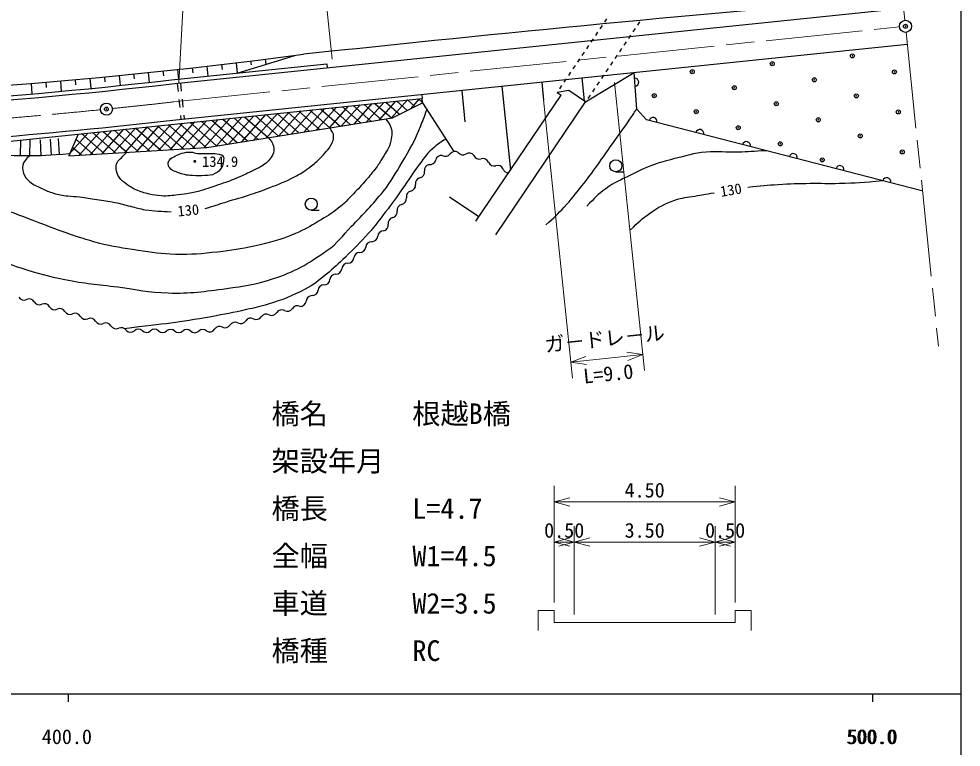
# Model space of a CAD drawing. Units: millimetres, scale not verified, with parts at other scales. Extents: x 40000 to 680000, y 20000 to 380000.
# Drawn here: x 461870 to 579000, y 198357 to 288912 of the extents above; entities that cross this region are included whole.
import ezdxf
from ezdxf.enums import TextEntityAlignment as Align

# ---------------------------------------------------------------- set-up
doc = ezdxf.new("R2010")
doc.units = ezdxf.units.MM
doc.header["$LTSCALE"] = 1000
doc.header["$PDMODE"] = 32
doc.header["$PDSIZE"] = 500
doc.linetypes.add('CHAIN', pattern=[18.5, 12, -1.5, 3.5, -1.5])
for name, color, linetype, lineweight in [('M-BGD', 7, 'Continuous', 25), ('M-BMK', 2, 'CHAIN', 13), ('M-BMK-SRVR', 3, 'Continuous', 25), ('M-STR-HTXT', 7, 'Continuous', 13), ('M-STR-STR1', 1, 'Continuous', 25), ('M-TTL-BAND', 7, 'Continuous', 25)]:
    doc.layers.add(name, color=color, linetype=linetype, lineweight=lineweight)
doc.styles.add('@ＭＳ ゴシック', font='')
doc.styles.add('ＭＳ ゴシック', font='')
doc.styles.get('@ＭＳ ゴシック').set_extended_font_data('@MS Gothic')
doc.styles.get('ＭＳ ゴシック').set_extended_font_data('MS Gothic')

msp = doc.modelspace()

# ---------------------------------------------------------------- linework, layer by layer
at = {"layer": 'M-BGD'}
for p, q in [((480906, 280825), (571845, 290221)), ((481391, 276351), (572307, 285745)), ((488869, 283457), (489023, 282166)), ((489023, 282166), (496161, 284364)), ((490685, 283676), (490744, 283195)), ((492501, 283899), (492580, 283261)), ((479780, 282434), (479845, 281825)), ((480853, 281322), (500153, 283316)), ((481599, 282629), (481732, 281413)), ((483418, 282829), (483486, 282215)), ((485235, 283034), (485377, 281789)), ((487052, 283243), (487126, 282611)), ((500153, 283316), (500204, 282819)), ((467036, 281196), (467150, 279904)), ((468858, 281359), (468916, 280718)), ((470679, 281526), (470798, 280255)), ((472501, 281698), (472561, 281068)), ((474321, 281875), (474444, 280625)), ((476141, 282057), (476204, 281437)), ((477961, 282243), (478089, 281014)), ((531842, 281564), (532135, 278726)), ((532324, 278600), (538341, 282235)), ((538666, 277680), (538341, 282235)), ((463391, 280884), (463500, 279572)), ((465214, 281037), (465269, 280387)), ((481556, 280892), (481659, 279897)), ((481954, 280933), (482057, 279938)), ((516922, 280022), (517325, 276119)), ((521895, 280536), (522973, 270101)), ((526869, 281050), (527100, 278807)), ((457722, 273403), (512000, 279011)), ((481762, 278902), (481865, 277908)), ((482160, 278944), (482263, 277949)), ((510176, 278822), (508204, 276596)), ((510187, 278824), (511107, 278009)), ((511646, 278974), (510539, 277725)), ((511538, 278963), (512039, 278519)), ((511948, 279508), (512000, 279011)), ((512043, 278478), (512000, 279011)), ((518693, 263753), (529263, 279427)), ((528781, 279783), (528767, 279762)), ((528767, 279762), (529263, 279427)), ((498414, 277607), (495759, 274609)), ((499884, 277759), (497315, 274858)), ((501354, 277911), (498871, 275106)), ((499381, 277707), (501792, 275572)), ((502825, 278063), (500426, 275354)), ((500732, 277847), (503070, 275776)), ((504295, 278215), (501982, 275603)), ((502082, 277986), (504348, 275980)), ((503433, 278126), (505626, 276184)), ((505765, 278367), (503537, 275851)), ((504784, 278265), (506904, 276388)), ((507235, 278519), (505093, 276099)), ((506135, 278405), (508182, 276592)), ((508706, 278671), (506649, 276348)), ((507486, 278544), (509181, 277044)), ((508326, 276615), (512043, 278478)), ((508836, 278684), (510144, 277526)), ((512043, 278478), (515944, 272406)), ((521180, 262076), (532324, 278600)), ((539881, 276358), (538666, 277680)), ((481968, 276913), (482019, 276416)), ((482365, 276954), (482417, 276457)), ((488122, 276544), (484905, 272911)), ((485251, 272932), (508326, 276615)), ((489593, 276696), (486426, 273119)), ((487224, 276451), (490289, 273736)), ((491063, 276848), (487981, 273368)), ((488574, 276590), (491568, 273940)), ((492533, 276999), (489537, 273616)), ((489925, 276730), (492846, 274144)), ((494003, 277151), (491093, 273864)), ((491276, 276870), (494124, 274348)), ((492627, 277009), (495402, 274552)), ((495474, 277303), (492648, 274113)), ((493978, 277149), (496680, 274756)), ((496944, 277455), (494204, 274361)), ((495328, 277288), (497958, 274960)), ((496679, 277428), (499236, 275164)), ((498030, 277567), (500514, 275368)), ((476361, 275328), (473613, 272225)), ((477831, 275480), (475024, 272311)), ((476417, 275334), (479523, 272584)), ((479301, 275632), (476436, 272396)), ((477768, 275474), (480935, 272670)), ((480771, 275784), (477847, 272482)), ((479119, 275613), (482347, 272755)), ((482242, 275936), (479259, 272568)), ((480470, 275753), (483758, 272841)), ((483712, 276088), (480671, 272654)), ((481820, 275893), (485170, 272927)), ((485182, 276240), (482082, 272739)), ((483171, 276032), (486455, 273124)), ((486652, 276392), (483494, 272825)), ((484522, 276172), (487733, 273328)), ((485873, 276311), (489011, 273532)), ((574109, 267547), (539881, 276358)), ((469230, 274592), (468083, 271889)), ((470480, 274721), (468185, 272129)), ((471950, 274873), (469378, 271968)), ((469663, 274636), (472465, 272155)), ((473420, 275025), (470789, 272053)), ((471014, 274776), (473877, 272241)), ((474890, 275177), (472201, 272139)), ((472365, 274916), (475288, 272327)), ((473716, 275055), (476700, 272412)), ((475066, 275195), (478112, 272498)), ((462061, 271881), (462099, 273855)), ((463254, 271868), (463259, 273868)), ((464633, 271886), (464567, 273885)), ((465930, 271954), (465796, 273949)), ((466936, 272028), (466779, 274022)), ((468083, 271889), (485251, 272932)), ((468538, 272961), (469642, 271984)), ((468950, 273932), (471054, 272070)), ((468126, 271991), (468230, 271898)), ((536069, 269895), (537069, 269895)), ((519058, 264294), (515414, 266752)), ((498219, 265122), (499219, 265122))]:
    msp.add_line(p, q, dxfattribs=at)
for centre in [(536069, 270645), (498219, 265872)]:
    msp.add_circle(centre, 750, dxfattribs=at)
for centre, radius, start, end in [((883219, -3345258), 3650228, 94.89577, 96.06939), ((404146, 994787), 716358, 262.92316, 277.46939), ((402244, 974126), 697250, 265.54938, 276.47332), ((538427, 281032), 500, 274.08089, 94.08089), ((402244, 974126), 697750, 265.54811, 276.47311), ((540698, 276147), 500, 345.56562, 165.56562), ((402244, 974126), 702250, 274.47172, 276.47127), ((546508, 274652), 500, 345.56562, 165.56562), ((552319, 273156), 500, 345.56562, 165.56562), ((514392, 271220), 725, 81.00352, 168.20916), ((514902, 272544), 725, 236.87527, 324.08091), ((516076, 271693), 725, 56.87527, 144.08091), ((517063, 272721), 725, 215.46127, 302.66691), ((517845, 271500), 725, 35.46127, 122.66691), ((519111, 272185), 725, 201.39047, 288.59611), ((558130, 271660), 500, 345.56562, 165.56562), ((513010, 270091), 725, 102.02606, 189.23169), ((512973, 271517), 725, 261.00352, 348.20916), ((519573, 270811), 725, 21.39047, 108.59611), ((520923, 271340), 725, 201.39047, 288.59611), ((521386, 269965), 725, 21.39047, 108.59611), ((563940, 270165), 500, 345.56562, 165.56562), ((511579, 269859), 725, 282.02606, 9.23169), ((522736, 270494), 725, 201.39047, 271.12247), ((510450, 268208), 725, 282.02606, 9.23169), ((511881, 268441), 725, 102.02606, 189.23169), ((569751, 268669), 500, 345.56562, 165.56562), ((510752, 266790), 725, 102.02606, 189.23169), ((509321, 266557), 725, 282.02606, 9.23169), ((508192, 264906), 725, 282.02606, 9.23169), ((509623, 265139), 725, 102.02606, 189.23169), ((508494, 263488), 725, 102.02606, 189.23169), ((507195, 261822), 725, 88.53484, 175.74048), ((507063, 263256), 725, 282.02606, 9.23169), ((505712, 260480), 725, 88.53484, 175.74048), ((505749, 261929), 725, 268.53484, 355.74048), ((504266, 260588), 725, 268.53484, 355.74048), ((502783, 259246), 725, 268.53484, 355.74048), ((504229, 259138), 725, 88.53484, 175.74048), ((501300, 257904), 725, 268.53484, 355.74048), ((502746, 257796), 725, 88.53484, 175.74048), ((501263, 256454), 725, 88.53484, 175.74048), ((499780, 255113), 725, 88.53484, 175.74048), ((499817, 256562), 725, 268.53484, 355.74048), ((462504, 254669), 725, 209.04771, 296.25334), ((498297, 253771), 725, 88.53484, 175.74048), ((498334, 255220), 725, 268.53484, 355.74048), ((463145, 253369), 725, 29.04771, 116.25334), ((464413, 254073), 725, 209.04771, 296.25334), ((465054, 252772), 725, 29.04771, 116.25334), ((466322, 253476), 725, 209.04771, 296.25334), ((496483, 252518), 725, 61.24593, 148.45156), ((496851, 253878), 725, 268.53484, 355.74048), ((466963, 252176), 725, 29.04771, 116.25334), ((468231, 252880), 725, 209.04771, 296.25334), ((468872, 251579), 725, 29.04771, 116.25334), ((470140, 252283), 725, 209.04771, 296.25334), ((491381, 252252), 725, 241.24593, 328.45156), ((492617, 251493), 725, 61.24593, 148.45156), ((493315, 252764), 725, 241.24593, 328.45156), ((494550, 252006), 725, 61.24593, 148.45156), ((495248, 253277), 725, 241.24593, 328.45156), ((470781, 250983), 725, 29.04771, 116.25334), ((472049, 251687), 725, 209.04771, 296.25334), ((472690, 250387), 725, 29.04771, 116.25334), ((473958, 251091), 725, 209.04771, 296.25334), ((486817, 249955), 725, 61.24593, 148.45156), ((487515, 251227), 725, 241.24593, 328.45156), ((488751, 250468), 725, 61.24593, 148.45156), ((489448, 251739), 725, 241.24593, 328.45156), ((490684, 250980), 725, 61.24593, 148.45156), ((474599, 249790), 725, 29.04771, 116.25334), ((475736, 250664), 725, 226.03205, 313.23769), ((476730, 249608), 725, 46.03205, 133.23769), ((477736, 250651), 725, 226.03205, 313.23769), ((478730, 249595), 725, 46.03205, 133.23769), ((479736, 250639), 725, 226.03205, 313.23769), ((480730, 249582), 725, 46.03205, 133.23769), ((481736, 250626), 725, 226.03205, 313.23769), ((482730, 249569), 725, 46.03205, 133.23769), ((483736, 250613), 725, 226.03205, 313.23769), ((484730, 249557), 725, 46.03205, 133.23769), ((485582, 250714), 725, 241.24593, 328.45156)]:
    msp.add_arc(centre, radius, start, end, dxfattribs=at)
for points, knots in [([(439383, 265386), (441959, 264472), (442665, 264237), (444794, 263574), (447672, 262679), (449356, 262425), (452237, 261537), (454266, 260913), (455389, 260518), (457385, 259797), (459297, 259106), (460301, 258533), (462236, 257908), (464287, 257247), (465457, 256926), (467569, 256501), (470118, 255988), (471583, 255912), (474161, 255575), (476602, 255256), (477959, 254906), (480420, 254834), (483262, 254752), (484860, 255016), (487679, 255390), (489948, 255691), (491240, 255873), (493419, 256575), (496246, 257485), (497714, 258408), (500159, 260093), (501532, 261039), (502034, 261897), (503196, 263093), (504816, 264760), (505751, 265679), (507195, 267500), (508215, 268786), (508647, 269611), (509491, 271018), (510527, 272743), (511077, 273742), (511825, 275610), (512140, 276399), (512258, 276679), (512574, 277650)], [0, 0, 0, 0, 1, 1, 1, 2, 2, 2, 3, 3, 3, 4, 4, 4, 5, 5, 5, 6, 6, 6, 7, 7, 7, 8, 8, 8, 9, 9, 9, 10, 10, 10, 11, 11, 11, 12, 12, 12, 13, 13, 13, 14, 14, 14, 15, 15, 15, 15]), ([(527375, 263284), (528481, 264296), (528799, 264593), (529645, 265498), (530563, 266480), (531024, 267079), (531859, 268133), (532656, 269138), (533070, 269727), (533821, 270767), (534549, 271774), (534925, 272361), (535643, 273374), (536492, 274571), (537005, 275215), (537829, 276429), (538160, 276915), (538268, 277072), (538666, 277680)], [0, 0, 0, 0, 1, 1, 1, 2, 2, 2, 3, 3, 3, 4, 4, 4, 5, 5, 5, 6, 6, 6, 6]), ([(507434, 276473), (507728, 276166), (507837, 275992), (508007, 275633), (508324, 274959), (508255, 274459), (508110, 273728), (507930, 272824), (507524, 272412), (507061, 271616), (506778, 271129), (506612, 270859), (506279, 270405), (505813, 269770), (505520, 269438), (505009, 268839), (504431, 268162), (504093, 267794), (503473, 267156), (502761, 266425), (502378, 265992), (501582, 265354), (500691, 264639), (500109, 264348), (499131, 263759), (498043, 263104), (497439, 262709), (496266, 262223), (494327, 261420), (493176, 261108), (491126, 260657), (489368, 260271), (488368, 260106), (486577, 259919), (484543, 259706), (483394, 259561), (481349, 259624), (479517, 259680), (478496, 259853), (476683, 260126), (474756, 260416), (473667, 260558), (471779, 261041), (470175, 261452), (469297, 261767), (467733, 262312), (465661, 263033), (464531, 263524), (462475, 264290), (460724, 264943), (459747, 265321), (457986, 265945), (456376, 266514), (455469, 266820), (453850, 267362), (452644, 267767), (452262, 267893), (450758, 268385)], [0, 0, 0, 0, 1, 1, 1, 2, 2, 2, 3, 3, 3, 4, 4, 4, 5, 5, 5, 6, 6, 6, 7, 7, 7, 8, 8, 8, 9, 9, 9, 10, 10, 10, 11, 11, 11, 12, 12, 12, 13, 13, 13, 14, 14, 14, 15, 15, 15, 16, 16, 16, 17, 17, 17, 18, 18, 18, 19, 19, 19, 19]), ([(485046, 265314), (486280, 265720), (486598, 265822), (487596, 266137), (488820, 266523), (489518, 266696), (490738, 267094), (491657, 267394), (492167, 267578), (493068, 267927), (494284, 268397), (494971, 268658), (496127, 269258), (496840, 269628), (497230, 269863), (497875, 270340), (498445, 270762), (498743, 271029), (499248, 271526), (499920, 272187), (500304, 272579), (500767, 273399), (500933, 273692), (500988, 273894), (500996, 274231), (501008, 274713), (500797, 274956), (500514, 275368)], [0, 0, 0, 0, 1, 1, 1, 2, 2, 2, 3, 3, 3, 4, 4, 4, 5, 5, 5, 6, 6, 6, 7, 7, 7, 8, 8, 8, 9, 9, 9, 9]), ([(492846, 274144), (493196, 273776), (493415, 273564), (493512, 273085), (493597, 272659), (493593, 272368), (493401, 271978), (493099, 271369), (492778, 271087), (492220, 270699), (491781, 270393), (491481, 270310), (491002, 270072), (490281, 269712), (489885, 269494), (489145, 269174), (488308, 268812), (487816, 268666), (486956, 268362), (486101, 268060), (485626, 267875), (484755, 267624), (484133, 267446), (483778, 267366), (483143, 267243), (482580, 267134), (482263, 267077), (481692, 267022), (480859, 266940), (480387, 266844), (479552, 266899), (478965, 266937), (478635, 266990), (478064, 267132), (477414, 267294), (477038, 267372), (476428, 267649), (475937, 267871), (475680, 268041), (475247, 268362), (474860, 268650), (474625, 268815), (474349, 269211), (474100, 269570), (474029, 269834), (473980, 270269), (473946, 270576), (473943, 270777), (474079, 271056), (474218, 271340), (474415, 271417), (474632, 271646), (474887, 271914), (474969, 271998), (475288, 272327)], [0, 0, 0, 0, 1, 1, 1, 2, 2, 2, 3, 3, 3, 4, 4, 4, 5, 5, 5, 6, 6, 6, 7, 7, 7, 8, 8, 8, 9, 9, 9, 10, 10, 10, 11, 11, 11, 12, 12, 12, 13, 13, 13, 14, 14, 14, 15, 15, 15, 16, 16, 16, 17, 17, 17, 18, 18, 18, 18]), ([(514940, 273968), (514270, 273563), (514054, 273399), (513536, 272970), (512663, 272246), (512310, 271688), (511622, 270787), (510763, 269662), (510392, 268952), (509573, 267798), (508763, 266658), (508308, 266020), (507457, 264910), (506651, 263858), (506224, 263246), (505342, 262257), (504267, 261052), (503616, 260421), (502453, 259301), (501558, 258438), (501072, 257932), (500103, 257152), (499119, 256361), (498569, 255890), (497450, 255305), (495729, 254406), (494704, 253995), (492849, 253424), (491815, 253107), (491217, 252991), (490162, 252753), (488453, 252368), (487486, 252197), (485763, 251880), (481592, 251111), (480168, 251007), (475007, 250390)], [0, 0, 0, 0, 1, 1, 1, 2, 2, 2, 3, 3, 3, 4, 4, 4, 5, 5, 5, 6, 6, 6, 7, 7, 7, 8, 8, 8, 9, 9, 9, 10, 10, 10, 11, 11, 11, 12, 12, 12, 12]), ([(468185, 272129), (465564, 271917), (464791, 271846), (462613, 271873), (460609, 271897), (459900, 271959), (457492, 272193)], [0, 0, 0, 0, 1, 1, 1, 2, 2, 2, 2]), ([(463254, 271868), (462965, 271680), (462835, 271563), (462648, 271297), (462359, 270888), (462247, 270538), (462357, 270049), (462469, 269545), (462633, 269265), (462981, 268884), (463519, 268293), (464020, 268191), (464729, 267822), (465266, 267543), (465587, 267422), (466164, 267240), (466844, 267026), (467249, 266988), (467954, 266886), (468518, 266805), (468844, 266848), (469410, 266782), (470252, 266685), (470716, 266580), (471553, 266449), (472431, 266312), (472930, 266271), (473801, 266095), (474564, 265941), (474979, 265799), (475736, 265617), (476458, 265443), (476855, 265303), (477588, 265180), (478208, 265075), (478563, 265065), (479190, 265013), (479822, 264961), (480031, 264952), (480811, 264916)], [0, 0, 0, 0, 1, 1, 1, 2, 2, 2, 3, 3, 3, 4, 4, 4, 5, 5, 5, 6, 6, 6, 7, 7, 7, 8, 8, 8, 9, 9, 9, 10, 10, 10, 11, 11, 11, 12, 12, 12, 13, 13, 13, 13]), ([(482134, 272201), (481816, 272115), (481647, 272030), (481357, 271873), (481042, 271701), (480813, 271643), (480598, 271355), (480479, 271196), (480428, 271069), (480442, 270872), (480462, 270595), (480557, 270429), (480753, 270233), (481034, 269951), (481298, 269930), (481668, 269784), (481970, 269665), (482145, 269610), (482462, 269542), (482841, 269462), (483060, 269445), (483446, 269422), (484045, 269385), (484385, 269365), (484982, 269422), (485481, 269469), (485796, 269436), (486242, 269663), (486638, 269865), (486836, 270064), (487071, 270440), (487240, 270709), (487286, 270900), (487313, 271217), (487334, 271468), (487374, 271652), (487226, 271856), (487108, 272019), (486955, 272027), (486760, 272080), (486375, 272185), (486141, 272147), (485742, 272166), (485109, 272196), (484750, 272126), (484119, 272184), (483765, 272216), (483577, 272331), (483222, 272339), (482794, 272349), (482548, 272312), (482134, 272201)], [0, 0, 0, 0, 1, 1, 1, 2, 2, 2, 3, 3, 3, 4, 4, 4, 5, 5, 5, 6, 6, 6, 7, 7, 7, 8, 8, 8, 9, 9, 9, 10, 10, 10, 11, 11, 11, 12, 12, 12, 13, 13, 13, 14, 14, 14, 15, 15, 15, 16, 16, 16, 17, 17, 17, 17]), ([(554784, 272522), (553093, 272405), (552635, 272376), (551255, 272337), (549712, 272293), (548840, 272481), (547303, 272337), (545689, 272186), (544811, 271890), (543239, 271496), (542207, 271237), (541630, 271078), (540632, 270711), (539505, 270297), (538903, 269987), (537829, 269450), (536633, 268851), (535909, 268588), (534830, 267796), (533818, 267054), (533463, 266681), (532476, 265610)], [0, 0, 0, 0, 1, 1, 1, 2, 2, 2, 3, 3, 3, 4, 4, 4, 5, 5, 5, 6, 6, 6, 7, 7, 7, 7]), ([(552465, 267994), (554286, 268183), (554779, 268232), (556267, 268324), (557820, 268420), (558692, 268439), (560248, 268463), (561655, 268484), (562443, 268433), (563849, 268463), (565969, 268508), (566679, 268585), (569266, 268794)], [0, 0, 0, 0, 1, 1, 1, 2, 2, 2, 3, 3, 3, 4, 4, 4, 4]), ([(537917, 262680), (538917, 263686), (539275, 264023), (540271, 264723), (541409, 265524), (542108, 265928), (543422, 266385), (544359, 266711), (544939, 266689), (545915, 266870), (546842, 267041), (547138, 267092), (548292, 267289)], [0, 0, 0, 0, 1, 1, 1, 2, 2, 2, 3, 3, 3, 4, 4, 4, 4])]:
    msp.add_open_spline(points, degree=3, knots=knots, dxfattribs=at)
for p in [(555526, 283325), (565477, 284310), (545575, 282340), (570699, 282315), (560748, 281330), (550797, 280344), (540845, 279359), (565970, 279334), (546067, 277364), (556019, 278349), (561241, 276354), (571192, 277339), (551289, 275369), (566463, 274359), (556511, 273373), (571684, 272363), (561733, 271378)]:
    msp.add_point(p, dxfattribs=at)
at = {"layer": 'M-BMK'}
for p, q in [((571999, 288729), (567965, 327771)), ((481149, 278588), (571330, 287906)), ((572153, 287237), (576187, 248195))]:
    msp.add_line(p, q, dxfattribs=at)
for start, end in [(267.65761, 275.71998), (275.84275, 276.47219)]:
    msp.add_arc((402244, 974126), 700000, start, end, dxfattribs=at)
at = {"layer": 'M-BMK-SRVR'}
for centre in [(572076, 287983), (472757, 277688)]:
    msp.add_circle(centre, 750, dxfattribs=at)
for p in [(572076, 287983), (572076, 287983), (472757, 277688)]:
    msp.add_point(p, dxfattribs=at)
at = {"layer": 'M-STR-HTXT'}
for p, q in [((481755, 280912), (484290, 327429)), ((500805, 283886), (497105, 319695)), ((526971, 280055), (530672, 244246)), ((535924, 280980), (539624, 245171)), ((530466, 246235), (539418, 247160)), ((539418, 247160), (537443, 247477)), ((537550, 246447), (539418, 247160)), ((532334, 246949), (530466, 246235)), ((530466, 246235), (532441, 245919)), ((528413, 216349), (528413, 230849)), ((550913, 216349), (550913, 230849)), ((530345, 229367), (528413, 228849)), ((528413, 228849), (550913, 228849)), ((528413, 228849), (530345, 228332)), ((550913, 228849), (548981, 229367)), ((548981, 228332), (550913, 228849)), ((530913, 214849), (530913, 225849)), ((548413, 214849), (548413, 225849)), ((530345, 224367), (528413, 223849)), ((528413, 223849), (530913, 223849)), ((528413, 223849), (530345, 223332)), ((530913, 223849), (528981, 224367)), ((528981, 223332), (530913, 223849)), ((532845, 224367), (530913, 223849)), ((530913, 223849), (548413, 223849)), ((530913, 223849), (532845, 223332)), ((548413, 223849), (546481, 224367)), ((546481, 223332), (548413, 223849)), ((550345, 224367), (548413, 223849)), ((548413, 223849), (550913, 223849)), ((548413, 223849), (550345, 223332)), ((550913, 223849), (548981, 224367)), ((548981, 223332), (550913, 223849)), ((526413, 215349), (528413, 215349)), ((526413, 215349), (526413, 212849)), ((528413, 213849), (528413, 215349)), ((550913, 213849), (550913, 215349)), ((550913, 215349), (552913, 215349)), ((552913, 215349), (552913, 212849)), ((528413, 213849), (530913, 213849)), ((530913, 213849), (548413, 213849)), ((548413, 213849), (550913, 213849))]:
    msp.add_line(p, q, dxfattribs=at)
at = {"layer": 'M-STR-STR1'}
for p, q in [((534931, 288903), (534651, 288488)), ((539033, 288549), (538753, 288134)), ((533813, 287244), (533533, 286830)), ((534372, 288074), (534092, 287659)), ((538474, 287719), (538194, 287305)), ((533254, 286415), (532974, 286001)), ((537356, 286061), (537076, 285647)), ((537915, 286890), (537635, 286476)), ((532135, 284757), (531856, 284343)), ((532694, 285586), (532415, 285172)), ((536797, 285232), (536517, 284818)), ((531576, 283928), (531297, 283514)), ((535678, 283574), (535399, 283159)), ((536237, 284403), (535958, 283989)), ((531017, 283099), (530737, 282685)), ((535119, 282745), (534840, 282330)), ((529899, 281441), (529619, 281026)), ((530458, 282270), (530178, 281855)), ((534560, 281916), (534280, 281501)), ((530251, 279997), (528767, 279762)), ((529340, 280612), (529060, 280197)), ((532324, 278600), (530251, 279997)), ((533442, 280258), (533162, 279843)), ((534001, 281087), (533721, 280672)), ((532883, 279429), (532603, 279014))]:
    msp.add_line(p, q, dxfattribs=at)
at = {"layer": 'M-TTL-BAND'}
for p, q in [((579000, 20000), (579000, 370000)), ((40000, 205000), (579000, 205000)), ((468000, 205000), (468000, 204000)), ((568000, 205000), (568000, 204000))]:
    msp.add_line(p, q, dxfattribs=at)

# ---------------------------------------------------------------- texts
at = {"layer": 'M-BGD', "style": 'ＭＳ ゴシック'}
msp.add_text('・134.9', height=1320, dxfattribs=at).set_placement((482843, 271166), align=Align.MIDDLE_LEFT)
for rotation, p in [(9.593, (550379, 267642)), (5.371, (482928, 265115))]:
    msp.add_text('130', height=1320, rotation=rotation, dxfattribs=at).set_placement(p, align=Align.MIDDLE_CENTER)
at = {"layer": 'M-STR-HTXT', "style": 'ＭＳ ゴシック'}
msp.add_text('ガ－ドレ－ル', height=1833, rotation=5.899, dxfattribs=at).set_placement((534839, 247692), align=Align.BOTTOM_CENTER)
at = {"layer": 'M-STR-HTXT', "style": '@ＭＳ ゴシック'}
msp.add_text('L=9.0', height=1833, rotation=5.899, dxfattribs=at).set_placement((535045, 245703), align=Align.TOP_CENTER)
at = {"layer": 'M-STR-HTXT', "style": 'ＭＳ ゴシック'}
for s, height, p in [('橋名\u3000\u3000\u3000根越B橋', 2566, (493284, 237760)), ('架設年月\u3000', 2566, (493284, 231869)), ('4.50', 1833, (537163, 228849)), ('橋長\u3000\u3000\u3000L=4.7', 2566, (493284, 225977)), ('0.50', 1833, (527163, 223849)), ('3.50', 1833, (537163, 223849)), ('0.50', 1833, (547163, 223849)), ('全幅\u3000\u3000\u3000W1=4.5', 2566, (493284, 220086)), ('車道\u3000\u3000\u3000W2=3.5', 2566, (493284, 214195)), ('橋種\u3000\u3000\u3000RC', 2566, (493284, 208304))]:
    msp.add_text(s, height=height, dxfattribs=at).set_placement(p, align=Align.BOTTOM_LEFT)
at = {"layer": 'M-TTL-BAND', "style": 'ＭＳ ゴシック'}
for s, p in [('400.0', (467844, 198195)), ('500.0', (567844, 198195)), ('500.0', (568000, 198195))]:
    msp.add_text(s, height=1833, dxfattribs=at).set_placement(p, align=Align.BOTTOM_CENTER)

doc.saveas('drawing.dxf')
